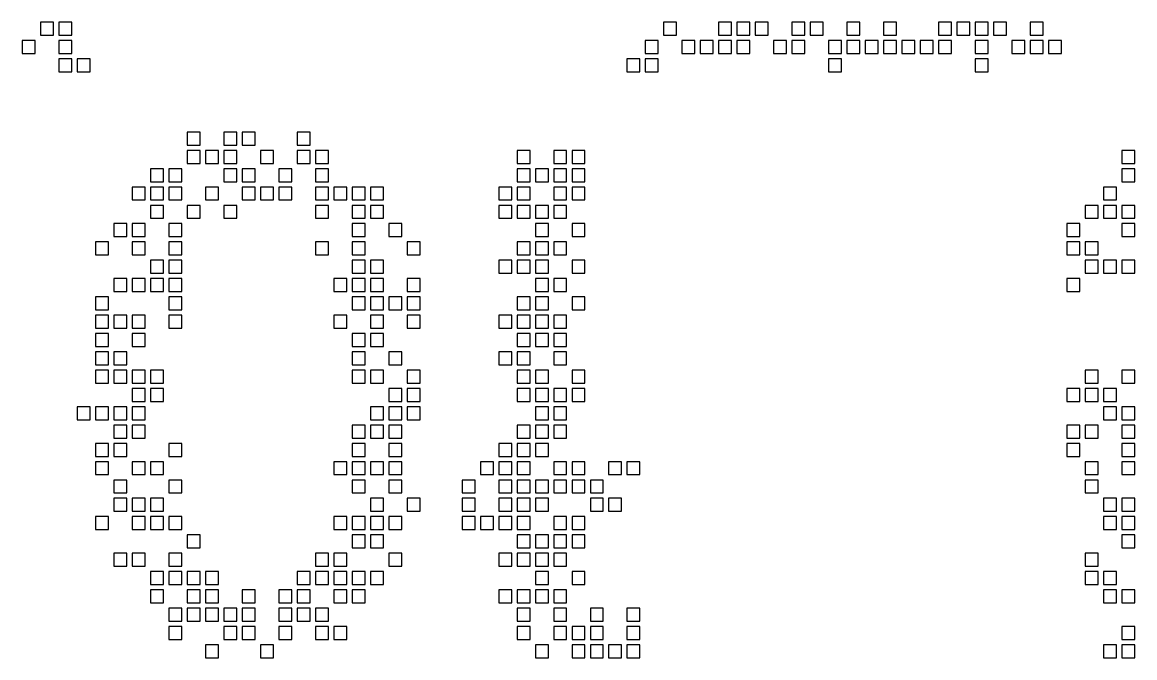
# Model space of a CAD drawing. Header units: millimetres. Extents: x 1 to 486, y 0 to 36.
# Drawn here: x 182.6 to 243.4, y -0.4 to 34.4 of the extents above; entities that cross this region are included whole.
import ezdxf

# ---------------------------------------------------------------- set-up
doc = ezdxf.new("R2010")
doc.units = ezdxf.units.MM

msp = doc.modelspace()

# ---------------------------------------------------------------- linework, layer by layer
for points in [[(183.646, 34.354), (183.646, 33.646), (184.354, 33.646), (184.354, 34.354)], [(184.646, 34.354), (184.646, 33.646), (185.354, 33.646), (185.354, 34.354)], [(217.646, 34.354), (217.646, 33.646), (218.354, 33.646), (218.354, 34.354)], [(220.646, 34.354), (220.646, 33.646), (221.354, 33.646), (221.354, 34.354)], [(221.646, 34.354), (221.646, 33.646), (222.354, 33.646), (222.354, 34.354)], [(221.646, 34.354), (221.646, 33.646), (222.354, 33.646), (222.354, 34.354)], [(222.646, 34.354), (222.646, 33.646), (223.354, 33.646), (223.354, 34.354)], [(224.646, 34.354), (224.646, 33.646), (225.354, 33.646), (225.354, 34.354)], [(225.646, 34.354), (225.646, 33.646), (226.354, 33.646), (226.354, 34.354)], [(227.646, 34.354), (227.646, 33.646), (228.354, 33.646), (228.354, 34.354)], [(227.646, 34.354), (227.646, 33.646), (228.354, 33.646), (228.354, 34.354)], [(229.646, 34.354), (229.646, 33.646), (230.354, 33.646), (230.354, 34.354)], [(232.646, 34.354), (232.646, 33.646), (233.354, 33.646), (233.354, 34.354)], [(233.646, 34.354), (233.646, 33.646), (234.354, 33.646), (234.354, 34.354)], [(233.646, 34.354), (233.646, 33.646), (234.354, 33.646), (234.354, 34.354)], [(234.646, 34.354), (234.646, 33.646), (235.354, 33.646), (235.354, 34.354)], [(235.646, 34.354), (235.646, 33.646), (236.354, 33.646), (236.354, 34.354)], [(237.646, 34.354), (237.646, 33.646), (238.354, 33.646), (238.354, 34.354)], [(182.646, 33.354), (182.646, 32.646), (183.354, 32.646), (183.354, 33.354)], [(182.646, 33.354), (182.646, 32.646), (183.354, 32.646), (183.354, 33.354)], [(184.646, 33.354), (184.646, 32.646), (185.354, 32.646), (185.354, 33.354)], [(216.646, 33.354), (216.646, 32.646), (217.354, 32.646), (217.354, 33.354)], [(218.646, 33.354), (218.646, 32.646), (219.354, 32.646), (219.354, 33.354)], [(218.646, 33.354), (218.646, 32.646), (219.354, 32.646), (219.354, 33.354)], [(218.646, 33.354), (218.646, 32.646), (219.354, 32.646), (219.354, 33.354)], [(218.646, 33.354), (218.646, 32.646), (219.354, 32.646), (219.354, 33.354)], [(219.646, 33.354), (219.646, 32.646), (220.354, 32.646), (220.354, 33.354)], [(220.646, 33.354), (220.646, 32.646), (221.354, 32.646), (221.354, 33.354)], [(221.646, 33.354), (221.646, 32.646), (222.354, 32.646), (222.354, 33.354)], [(223.646, 33.354), (223.646, 32.646), (224.354, 32.646), (224.354, 33.354)], [(223.646, 33.354), (223.646, 32.646), (224.354, 32.646), (224.354, 33.354)], [(224.646, 33.354), (224.646, 32.646), (225.354, 32.646), (225.354, 33.354)], [(226.646, 33.354), (226.646, 32.646), (227.354, 32.646), (227.354, 33.354)], [(227.646, 33.354), (227.646, 32.646), (228.354, 32.646), (228.354, 33.354)], [(228.646, 33.354), (228.646, 32.646), (229.354, 32.646), (229.354, 33.354)], [(228.646, 33.354), (228.646, 32.646), (229.354, 32.646), (229.354, 33.354)], [(229.646, 33.354), (229.646, 32.646), (230.354, 32.646), (230.354, 33.354)], [(230.646, 33.354), (230.646, 32.646), (231.354, 32.646), (231.354, 33.354)], [(231.646, 33.354), (231.646, 32.646), (232.354, 32.646), (232.354, 33.354)], [(231.646, 33.354), (231.646, 32.646), (232.354, 32.646), (232.354, 33.354)], [(232.646, 33.354), (232.646, 32.646), (233.354, 32.646), (233.354, 33.354)], [(232.646, 33.354), (232.646, 32.646), (233.354, 32.646), (233.354, 33.354)], [(234.646, 33.354), (234.646, 32.646), (235.354, 32.646), (235.354, 33.354)], [(236.646, 33.354), (236.646, 32.646), (237.354, 32.646), (237.354, 33.354)], [(237.646, 33.354), (237.646, 32.646), (238.354, 32.646), (238.354, 33.354)], [(237.646, 33.354), (237.646, 32.646), (238.354, 32.646), (238.354, 33.354)], [(238.646, 33.354), (238.646, 32.646), (239.354, 32.646), (239.354, 33.354)], [(184.646, 32.354), (184.646, 31.646), (185.354, 31.646), (185.354, 32.354)], [(185.646, 32.354), (185.646, 31.646), (186.354, 31.646), (186.354, 32.354)], [(215.646, 32.354), (215.646, 31.646), (216.354, 31.646), (216.354, 32.354)], [(216.646, 32.354), (216.646, 31.646), (217.354, 31.646), (217.354, 32.354)], [(226.646, 32.354), (226.646, 31.646), (227.354, 31.646), (227.354, 32.354)], [(234.646, 32.354), (234.646, 31.646), (235.354, 31.646), (235.354, 32.354)], [(191.646, 28.354), (191.646, 27.646), (192.354, 27.646), (192.354, 28.354)], [(193.646, 28.354), (193.646, 27.646), (194.354, 27.646), (194.354, 28.354)], [(194.646, 28.354), (194.646, 27.646), (195.354, 27.646), (195.354, 28.354)], [(197.646, 28.354), (197.646, 27.646), (198.354, 27.646), (198.354, 28.354)], [(191.646, 27.354), (191.646, 26.646), (192.354, 26.646), (192.354, 27.354)], [(192.646, 27.354), (192.646, 26.646), (193.354, 26.646), (193.354, 27.354)], [(193.646, 27.354), (193.646, 26.646), (194.354, 26.646), (194.354, 27.354)], [(195.646, 27.354), (195.646, 26.646), (196.354, 26.646), (196.354, 27.354)], [(195.646, 27.354), (195.646, 26.646), (196.354, 26.646), (196.354, 27.354)], [(195.646, 27.354), (195.646, 26.646), (196.354, 26.646), (196.354, 27.354)], [(197.646, 27.354), (197.646, 26.646), (198.354, 26.646), (198.354, 27.354)], [(197.646, 27.354), (197.646, 26.646), (198.354, 26.646), (198.354, 27.354)], [(198.646, 27.354), (198.646, 26.646), (199.354, 26.646), (199.354, 27.354)], [(198.646, 27.354), (198.646, 26.646), (199.354, 26.646), (199.354, 27.354)], [(209.646, 27.354), (209.646, 26.646), (210.354, 26.646), (210.354, 27.354)], [(209.646, 27.354), (209.646, 26.646), (210.354, 26.646), (210.354, 27.354)], [(211.646, 27.354), (211.646, 26.646), (212.354, 26.646), (212.354, 27.354)], [(212.646, 27.354), (212.646, 26.646), (213.354, 26.646), (213.354, 27.354)], [(242.646, 27.354), (242.646, 26.646), (243.354, 26.646), (243.354, 27.354)], [(189.646, 26.354), (189.646, 25.646), (190.354, 25.646), (190.354, 26.354)], [(190.646, 26.354), (190.646, 25.646), (191.354, 25.646), (191.354, 26.354)], [(193.646, 26.354), (193.646, 25.646), (194.354, 25.646), (194.354, 26.354)], [(193.646, 26.354), (193.646, 25.646), (194.354, 25.646), (194.354, 26.354)], [(193.646, 26.354), (193.646, 25.646), (194.354, 25.646), (194.354, 26.354)], [(194.646, 26.354), (194.646, 25.646), (195.354, 25.646), (195.354, 26.354)], [(196.646, 26.354), (196.646, 25.646), (197.354, 25.646), (197.354, 26.354)], [(198.646, 26.354), (198.646, 25.646), (199.354, 25.646), (199.354, 26.354)], [(209.646, 26.354), (209.646, 25.646), (210.354, 25.646), (210.354, 26.354)], [(210.646, 26.354), (210.646, 25.646), (211.354, 25.646), (211.354, 26.354)], [(210.646, 26.354), (210.646, 25.646), (211.354, 25.646), (211.354, 26.354)], [(210.646, 26.354), (210.646, 25.646), (211.354, 25.646), (211.354, 26.354)], [(211.646, 26.354), (211.646, 25.646), (212.354, 25.646), (212.354, 26.354)], [(212.646, 26.354), (212.646, 25.646), (213.354, 25.646), (213.354, 26.354)], [(242.646, 26.354), (242.646, 25.646), (243.354, 25.646), (243.354, 26.354)], [(242.646, 26.354), (242.646, 25.646), (243.354, 25.646), (243.354, 26.354)], [(188.646, 25.354), (188.646, 24.646), (189.354, 24.646), (189.354, 25.354)], [(189.646, 25.354), (189.646, 24.646), (190.354, 24.646), (190.354, 25.354)], [(189.646, 25.354), (189.646, 24.646), (190.354, 24.646), (190.354, 25.354)], [(190.646, 25.354), (190.646, 24.646), (191.354, 24.646), (191.354, 25.354)], [(190.646, 25.354), (190.646, 24.646), (191.354, 24.646), (191.354, 25.354)], [(192.646, 25.354), (192.646, 24.646), (193.354, 24.646), (193.354, 25.354)], [(194.646, 25.354), (194.646, 24.646), (195.354, 24.646), (195.354, 25.354)], [(195.646, 25.354), (195.646, 24.646), (196.354, 24.646), (196.354, 25.354)], [(196.646, 25.354), (196.646, 24.646), (197.354, 24.646), (197.354, 25.354)], [(198.646, 25.354), (198.646, 24.646), (199.354, 24.646), (199.354, 25.354)], [(198.646, 25.354), (198.646, 24.646), (199.354, 24.646), (199.354, 25.354)], [(199.646, 25.354), (199.646, 24.646), (200.354, 24.646), (200.354, 25.354)], [(200.646, 25.354), (200.646, 24.646), (201.354, 24.646), (201.354, 25.354)], [(201.646, 25.354), (201.646, 24.646), (202.354, 24.646), (202.354, 25.354)], [(208.646, 25.354), (208.646, 24.646), (209.354, 24.646), (209.354, 25.354)], [(209.646, 25.354), (209.646, 24.646), (210.354, 24.646), (210.354, 25.354)], [(211.646, 25.354), (211.646, 24.646), (212.354, 24.646), (212.354, 25.354)], [(212.646, 25.354), (212.646, 24.646), (213.354, 24.646), (213.354, 25.354)], [(241.646, 25.354), (241.646, 24.646), (242.354, 24.646), (242.354, 25.354)], [(241.646, 25.354), (241.646, 24.646), (242.354, 24.646), (242.354, 25.354)], [(189.646, 24.354), (189.646, 23.646), (190.354, 23.646), (190.354, 24.354)], [(191.646, 24.354), (191.646, 23.646), (192.354, 23.646), (192.354, 24.354)], [(191.646, 24.354), (191.646, 23.646), (192.354, 23.646), (192.354, 24.354)], [(193.646, 24.354), (193.646, 23.646), (194.354, 23.646), (194.354, 24.354)], [(198.646, 24.354), (198.646, 23.646), (199.354, 23.646), (199.354, 24.354)], [(200.646, 24.354), (200.646, 23.646), (201.354, 23.646), (201.354, 24.354)], [(200.646, 24.354), (200.646, 23.646), (201.354, 23.646), (201.354, 24.354)], [(200.646, 24.354), (200.646, 23.646), (201.354, 23.646), (201.354, 24.354)], [(201.646, 24.354), (201.646, 23.646), (202.354, 23.646), (202.354, 24.354)], [(208.646, 24.354), (208.646, 23.646), (209.354, 23.646), (209.354, 24.354)], [(209.646, 24.354), (209.646, 23.646), (210.354, 23.646), (210.354, 24.354)], [(210.646, 24.354), (210.646, 23.646), (211.354, 23.646), (211.354, 24.354)], [(210.646, 24.354), (210.646, 23.646), (211.354, 23.646), (211.354, 24.354)], [(210.646, 24.354), (210.646, 23.646), (211.354, 23.646), (211.354, 24.354)], [(211.646, 24.354), (211.646, 23.646), (212.354, 23.646), (212.354, 24.354)], [(240.646, 24.354), (240.646, 23.646), (241.354, 23.646), (241.354, 24.354)], [(241.646, 24.354), (241.646, 23.646), (242.354, 23.646), (242.354, 24.354)], [(241.646, 24.354), (241.646, 23.646), (242.354, 23.646), (242.354, 24.354)], [(242.646, 24.354), (242.646, 23.646), (243.354, 23.646), (243.354, 24.354)], [(187.646, 23.354), (187.646, 22.646), (188.354, 22.646), (188.354, 23.354)], [(188.646, 23.354), (188.646, 22.646), (189.354, 22.646), (189.354, 23.354)], [(188.646, 23.354), (188.646, 22.646), (189.354, 22.646), (189.354, 23.354)], [(190.646, 23.354), (190.646, 22.646), (191.354, 22.646), (191.354, 23.354)], [(200.646, 23.354), (200.646, 22.646), (201.354, 22.646), (201.354, 23.354)], [(200.646, 23.354), (200.646, 22.646), (201.354, 22.646), (201.354, 23.354)], [(202.646, 23.354), (202.646, 22.646), (203.354, 22.646), (203.354, 23.354)], [(210.646, 23.354), (210.646, 22.646), (211.354, 22.646), (211.354, 23.354)], [(212.646, 23.354), (212.646, 22.646), (213.354, 22.646), (213.354, 23.354)], [(239.646, 23.354), (239.646, 22.646), (240.354, 22.646), (240.354, 23.354)], [(242.646, 23.354), (242.646, 22.646), (243.354, 22.646), (243.354, 23.354)], [(186.646, 22.354), (186.646, 21.646), (187.354, 21.646), (187.354, 22.354)], [(188.646, 22.354), (188.646, 21.646), (189.354, 21.646), (189.354, 22.354)], [(188.646, 22.354), (188.646, 21.646), (189.354, 21.646), (189.354, 22.354)], [(188.646, 22.354), (188.646, 21.646), (189.354, 21.646), (189.354, 22.354)], [(190.646, 22.354), (190.646, 21.646), (191.354, 21.646), (191.354, 22.354)], [(198.646, 22.354), (198.646, 21.646), (199.354, 21.646), (199.354, 22.354)], [(200.646, 22.354), (200.646, 21.646), (201.354, 21.646), (201.354, 22.354)], [(200.646, 22.354), (200.646, 21.646), (201.354, 21.646), (201.354, 22.354)], [(203.646, 22.354), (203.646, 21.646), (204.354, 21.646), (204.354, 22.354)], [(209.646, 22.354), (209.646, 21.646), (210.354, 21.646), (210.354, 22.354)], [(209.646, 22.354), (209.646, 21.646), (210.354, 21.646), (210.354, 22.354)], [(210.646, 22.354), (210.646, 21.646), (211.354, 21.646), (211.354, 22.354)], [(211.646, 22.354), (211.646, 21.646), (212.354, 21.646), (212.354, 22.354)], [(211.646, 22.354), (211.646, 21.646), (212.354, 21.646), (212.354, 22.354)], [(239.646, 22.354), (239.646, 21.646), (240.354, 21.646), (240.354, 22.354)], [(240.646, 22.354), (240.646, 21.646), (241.354, 21.646), (241.354, 22.354)], [(240.646, 22.354), (240.646, 21.646), (241.354, 21.646), (241.354, 22.354)], [(240.646, 22.354), (240.646, 21.646), (241.354, 21.646), (241.354, 22.354)], [(189.646, 21.354), (189.646, 20.646), (190.354, 20.646), (190.354, 21.354)], [(190.646, 21.354), (190.646, 20.646), (191.354, 20.646), (191.354, 21.354)], [(200.646, 21.354), (200.646, 20.646), (201.354, 20.646), (201.354, 21.354)], [(201.646, 21.354), (201.646, 20.646), (202.354, 20.646), (202.354, 21.354)], [(208.646, 21.354), (208.646, 20.646), (209.354, 20.646), (209.354, 21.354)], [(209.646, 21.354), (209.646, 20.646), (210.354, 20.646), (210.354, 21.354)], [(210.646, 21.354), (210.646, 20.646), (211.354, 20.646), (211.354, 21.354)], [(212.646, 21.354), (212.646, 20.646), (213.354, 20.646), (213.354, 21.354)], [(240.646, 21.354), (240.646, 20.646), (241.354, 20.646), (241.354, 21.354)], [(240.646, 21.354), (240.646, 20.646), (241.354, 20.646), (241.354, 21.354)], [(241.646, 21.354), (241.646, 20.646), (242.354, 20.646), (242.354, 21.354)], [(241.646, 21.354), (241.646, 20.646), (242.354, 20.646), (242.354, 21.354)], [(242.646, 21.354), (242.646, 20.646), (243.354, 20.646), (243.354, 21.354)], [(187.646, 20.354), (187.646, 19.646), (188.354, 19.646), (188.354, 20.354)], [(187.646, 20.354), (187.646, 19.646), (188.354, 19.646), (188.354, 20.354)], [(187.646, 20.354), (187.646, 19.646), (188.354, 19.646), (188.354, 20.354)], [(187.646, 20.354), (187.646, 19.646), (188.354, 19.646), (188.354, 20.354)], [(188.646, 20.354), (188.646, 19.646), (189.354, 19.646), (189.354, 20.354)], [(189.646, 20.354), (189.646, 19.646), (190.354, 19.646), (190.354, 20.354)], [(190.646, 20.354), (190.646, 19.646), (191.354, 19.646), (191.354, 20.354)], [(199.646, 20.354), (199.646, 19.646), (200.354, 19.646), (200.354, 20.354)], [(200.646, 20.354), (200.646, 19.646), (201.354, 19.646), (201.354, 20.354)], [(200.646, 20.354), (200.646, 19.646), (201.354, 19.646), (201.354, 20.354)], [(201.646, 20.354), (201.646, 19.646), (202.354, 19.646), (202.354, 20.354)], [(201.646, 20.354), (201.646, 19.646), (202.354, 19.646), (202.354, 20.354)], [(203.646, 20.354), (203.646, 19.646), (204.354, 19.646), (204.354, 20.354)], [(210.646, 20.354), (210.646, 19.646), (211.354, 19.646), (211.354, 20.354)], [(211.646, 20.354), (211.646, 19.646), (212.354, 19.646), (212.354, 20.354)], [(211.646, 20.354), (211.646, 19.646), (212.354, 19.646), (212.354, 20.354)], [(239.646, 20.354), (239.646, 19.646), (240.354, 19.646), (240.354, 20.354)], [(186.646, 19.354), (186.646, 18.646), (187.354, 18.646), (187.354, 19.354)], [(190.646, 19.354), (190.646, 18.646), (191.354, 18.646), (191.354, 19.354)], [(200.646, 19.354), (200.646, 18.646), (201.354, 18.646), (201.354, 19.354)], [(201.646, 19.354), (201.646, 18.646), (202.354, 18.646), (202.354, 19.354)], [(202.646, 19.354), (202.646, 18.646), (203.354, 18.646), (203.354, 19.354)], [(203.646, 19.354), (203.646, 18.646), (204.354, 18.646), (204.354, 19.354)], [(209.646, 19.354), (209.646, 18.646), (210.354, 18.646), (210.354, 19.354)], [(209.646, 19.354), (209.646, 18.646), (210.354, 18.646), (210.354, 19.354)], [(210.646, 19.354), (210.646, 18.646), (211.354, 18.646), (211.354, 19.354)], [(212.646, 19.354), (212.646, 18.646), (213.354, 18.646), (213.354, 19.354)], [(186.646, 18.354), (186.646, 17.646), (187.354, 17.646), (187.354, 18.354)], [(187.646, 18.354), (187.646, 17.646), (188.354, 17.646), (188.354, 18.354)], [(188.646, 18.354), (188.646, 17.646), (189.354, 17.646), (189.354, 18.354)], [(188.646, 18.354), (188.646, 17.646), (189.354, 17.646), (189.354, 18.354)], [(188.646, 18.354), (188.646, 17.646), (189.354, 17.646), (189.354, 18.354)], [(190.646, 18.354), (190.646, 17.646), (191.354, 17.646), (191.354, 18.354)], [(199.646, 18.354), (199.646, 17.646), (200.354, 17.646), (200.354, 18.354)], [(201.646, 18.354), (201.646, 17.646), (202.354, 17.646), (202.354, 18.354)], [(203.646, 18.354), (203.646, 17.646), (204.354, 17.646), (204.354, 18.354)], [(203.646, 18.354), (203.646, 17.646), (204.354, 17.646), (204.354, 18.354)], [(208.646, 18.354), (208.646, 17.646), (209.354, 17.646), (209.354, 18.354)], [(209.646, 18.354), (209.646, 17.646), (210.354, 17.646), (210.354, 18.354)], [(210.646, 18.354), (210.646, 17.646), (211.354, 17.646), (211.354, 18.354)], [(211.646, 18.354), (211.646, 17.646), (212.354, 17.646), (212.354, 18.354)], [(211.646, 18.354), (211.646, 17.646), (212.354, 17.646), (212.354, 18.354)], [(186.646, 17.354), (186.646, 16.646), (187.354, 16.646), (187.354, 17.354)], [(188.646, 17.354), (188.646, 16.646), (189.354, 16.646), (189.354, 17.354)], [(188.646, 17.354), (188.646, 16.646), (189.354, 16.646), (189.354, 17.354)], [(200.646, 17.354), (200.646, 16.646), (201.354, 16.646), (201.354, 17.354)], [(201.646, 17.354), (201.646, 16.646), (202.354, 16.646), (202.354, 17.354)], [(201.646, 17.354), (201.646, 16.646), (202.354, 16.646), (202.354, 17.354)], [(209.646, 17.354), (209.646, 16.646), (210.354, 16.646), (210.354, 17.354)], [(210.646, 17.354), (210.646, 16.646), (211.354, 16.646), (211.354, 17.354)], [(211.646, 17.354), (211.646, 16.646), (212.354, 16.646), (212.354, 17.354)], [(186.646, 16.354), (186.646, 15.646), (187.354, 15.646), (187.354, 16.354)], [(187.646, 16.354), (187.646, 15.646), (188.354, 15.646), (188.354, 16.354)], [(200.646, 16.354), (200.646, 15.646), (201.354, 15.646), (201.354, 16.354)], [(200.646, 16.354), (200.646, 15.646), (201.354, 15.646), (201.354, 16.354)], [(202.646, 16.354), (202.646, 15.646), (203.354, 15.646), (203.354, 16.354)], [(202.646, 16.354), (202.646, 15.646), (203.354, 15.646), (203.354, 16.354)], [(208.646, 16.354), (208.646, 15.646), (209.354, 15.646), (209.354, 16.354)], [(209.646, 16.354), (209.646, 15.646), (210.354, 15.646), (210.354, 16.354)], [(209.646, 16.354), (209.646, 15.646), (210.354, 15.646), (210.354, 16.354)], [(211.646, 16.354), (211.646, 15.646), (212.354, 15.646), (212.354, 16.354)], [(211.646, 16.354), (211.646, 15.646), (212.354, 15.646), (212.354, 16.354)], [(186.646, 15.354), (186.646, 14.646), (187.354, 14.646), (187.354, 15.354)], [(186.646, 15.354), (186.646, 14.646), (187.354, 14.646), (187.354, 15.354)], [(187.646, 15.354), (187.646, 14.646), (188.354, 14.646), (188.354, 15.354)], [(188.646, 15.354), (188.646, 14.646), (189.354, 14.646), (189.354, 15.354)], [(188.646, 15.354), (188.646, 14.646), (189.354, 14.646), (189.354, 15.354)], [(189.646, 15.354), (189.646, 14.646), (190.354, 14.646), (190.354, 15.354)], [(200.646, 15.354), (200.646, 14.646), (201.354, 14.646), (201.354, 15.354)], [(201.646, 15.354), (201.646, 14.646), (202.354, 14.646), (202.354, 15.354)], [(203.646, 15.354), (203.646, 14.646), (204.354, 14.646), (204.354, 15.354)], [(203.646, 15.354), (203.646, 14.646), (204.354, 14.646), (204.354, 15.354)], [(209.646, 15.354), (209.646, 14.646), (210.354, 14.646), (210.354, 15.354)], [(210.646, 15.354), (210.646, 14.646), (211.354, 14.646), (211.354, 15.354)], [(212.646, 15.354), (212.646, 14.646), (213.354, 14.646), (213.354, 15.354)], [(240.646, 15.354), (240.646, 14.646), (241.354, 14.646), (241.354, 15.354)], [(242.646, 15.354), (242.646, 14.646), (243.354, 14.646), (243.354, 15.354)], [(188.646, 14.354), (188.646, 13.646), (189.354, 13.646), (189.354, 14.354)], [(189.646, 14.354), (189.646, 13.646), (190.354, 13.646), (190.354, 14.354)], [(202.646, 14.354), (202.646, 13.646), (203.354, 13.646), (203.354, 14.354)], [(203.646, 14.354), (203.646, 13.646), (204.354, 13.646), (204.354, 14.354)], [(209.646, 14.354), (209.646, 13.646), (210.354, 13.646), (210.354, 14.354)], [(210.646, 14.354), (210.646, 13.646), (211.354, 13.646), (211.354, 14.354)], [(210.646, 14.354), (210.646, 13.646), (211.354, 13.646), (211.354, 14.354)], [(211.646, 14.354), (211.646, 13.646), (212.354, 13.646), (212.354, 14.354)], [(212.646, 14.354), (212.646, 13.646), (213.354, 13.646), (213.354, 14.354)], [(239.646, 14.354), (239.646, 13.646), (240.354, 13.646), (240.354, 14.354)], [(240.646, 14.354), (240.646, 13.646), (241.354, 13.646), (241.354, 14.354)], [(241.646, 14.354), (241.646, 13.646), (242.354, 13.646), (242.354, 14.354)], [(185.646, 13.354), (185.646, 12.646), (186.354, 12.646), (186.354, 13.354)], [(186.646, 13.354), (186.646, 12.646), (187.354, 12.646), (187.354, 13.354)], [(186.646, 13.354), (186.646, 12.646), (187.354, 12.646), (187.354, 13.354)], [(187.646, 13.354), (187.646, 12.646), (188.354, 12.646), (188.354, 13.354)], [(188.646, 13.354), (188.646, 12.646), (189.354, 12.646), (189.354, 13.354)], [(201.646, 13.354), (201.646, 12.646), (202.354, 12.646), (202.354, 13.354)], [(201.646, 13.354), (201.646, 12.646), (202.354, 12.646), (202.354, 13.354)], [(202.646, 13.354), (202.646, 12.646), (203.354, 12.646), (203.354, 13.354)], [(203.646, 13.354), (203.646, 12.646), (204.354, 12.646), (204.354, 13.354)], [(210.646, 13.354), (210.646, 12.646), (211.354, 12.646), (211.354, 13.354)], [(211.646, 13.354), (211.646, 12.646), (212.354, 12.646), (212.354, 13.354)], [(211.646, 13.354), (211.646, 12.646), (212.354, 12.646), (212.354, 13.354)], [(241.646, 13.354), (241.646, 12.646), (242.354, 12.646), (242.354, 13.354)], [(241.646, 13.354), (241.646, 12.646), (242.354, 12.646), (242.354, 13.354)], [(242.646, 13.354), (242.646, 12.646), (243.354, 12.646), (243.354, 13.354)], [(242.646, 13.354), (242.646, 12.646), (243.354, 12.646), (243.354, 13.354)], [(187.646, 12.354), (187.646, 11.646), (188.354, 11.646), (188.354, 12.354)], [(188.646, 12.354), (188.646, 11.646), (189.354, 11.646), (189.354, 12.354)], [(188.646, 12.354), (188.646, 11.646), (189.354, 11.646), (189.354, 12.354)], [(200.646, 12.354), (200.646, 11.646), (201.354, 11.646), (201.354, 12.354)], [(201.646, 12.354), (201.646, 11.646), (202.354, 11.646), (202.354, 12.354)], [(202.646, 12.354), (202.646, 11.646), (203.354, 11.646), (203.354, 12.354)], [(202.646, 12.354), (202.646, 11.646), (203.354, 11.646), (203.354, 12.354)], [(209.646, 12.354), (209.646, 11.646), (210.354, 11.646), (210.354, 12.354)], [(210.646, 12.354), (210.646, 11.646), (211.354, 11.646), (211.354, 12.354)], [(211.646, 12.354), (211.646, 11.646), (212.354, 11.646), (212.354, 12.354)], [(211.646, 12.354), (211.646, 11.646), (212.354, 11.646), (212.354, 12.354)], [(239.646, 12.354), (239.646, 11.646), (240.354, 11.646), (240.354, 12.354)], [(240.646, 12.354), (240.646, 11.646), (241.354, 11.646), (241.354, 12.354)], [(242.646, 12.354), (242.646, 11.646), (243.354, 11.646), (243.354, 12.354)], [(186.646, 11.354), (186.646, 10.646), (187.354, 10.646), (187.354, 11.354)], [(187.646, 11.354), (187.646, 10.646), (188.354, 10.646), (188.354, 11.354)], [(187.646, 11.354), (187.646, 10.646), (188.354, 10.646), (188.354, 11.354)], [(190.646, 11.354), (190.646, 10.646), (191.354, 10.646), (191.354, 11.354)], [(200.646, 11.354), (200.646, 10.646), (201.354, 10.646), (201.354, 11.354)], [(202.646, 11.354), (202.646, 10.646), (203.354, 10.646), (203.354, 11.354)], [(208.646, 11.354), (208.646, 10.646), (209.354, 10.646), (209.354, 11.354)], [(209.646, 11.354), (209.646, 10.646), (210.354, 10.646), (210.354, 11.354)], [(210.646, 11.354), (210.646, 10.646), (211.354, 10.646), (211.354, 11.354)], [(210.646, 11.354), (210.646, 10.646), (211.354, 10.646), (211.354, 11.354)], [(239.646, 11.354), (239.646, 10.646), (240.354, 10.646), (240.354, 11.354)], [(242.646, 11.354), (242.646, 10.646), (243.354, 10.646), (243.354, 11.354)], [(242.646, 11.354), (242.646, 10.646), (243.354, 10.646), (243.354, 11.354)], [(186.646, 10.354), (186.646, 9.646), (187.354, 9.646), (187.354, 10.354)], [(188.646, 10.354), (188.646, 9.646), (189.354, 9.646), (189.354, 10.354)], [(189.646, 10.354), (189.646, 9.646), (190.354, 9.646), (190.354, 10.354)], [(189.646, 10.354), (189.646, 9.646), (190.354, 9.646), (190.354, 10.354)], [(199.646, 10.354), (199.646, 9.646), (200.354, 9.646), (200.354, 10.354)], [(200.646, 10.354), (200.646, 9.646), (201.354, 9.646), (201.354, 10.354)], [(201.646, 10.354), (201.646, 9.646), (202.354, 9.646), (202.354, 10.354)], [(202.646, 10.354), (202.646, 9.646), (203.354, 9.646), (203.354, 10.354)], [(202.646, 10.354), (202.646, 9.646), (203.354, 9.646), (203.354, 10.354)], [(202.646, 10.354), (202.646, 9.646), (203.354, 9.646), (203.354, 10.354)], [(207.646, 10.354), (207.646, 9.646), (208.354, 9.646), (208.354, 10.354)], [(208.646, 10.354), (208.646, 9.646), (209.354, 9.646), (209.354, 10.354)], [(209.646, 10.354), (209.646, 9.646), (210.354, 9.646), (210.354, 10.354)], [(211.646, 10.354), (211.646, 9.646), (212.354, 9.646), (212.354, 10.354)], [(212.646, 10.354), (212.646, 9.646), (213.354, 9.646), (213.354, 10.354)], [(214.646, 10.354), (214.646, 9.646), (215.354, 9.646), (215.354, 10.354)], [(215.646, 10.354), (215.646, 9.646), (216.354, 9.646), (216.354, 10.354)], [(240.646, 10.354), (240.646, 9.646), (241.354, 9.646), (241.354, 10.354)], [(240.646, 10.354), (240.646, 9.646), (241.354, 9.646), (241.354, 10.354)], [(242.646, 10.354), (242.646, 9.646), (243.354, 9.646), (243.354, 10.354)], [(187.646, 9.354), (187.646, 8.646), (188.354, 8.646), (188.354, 9.354)], [(187.646, 9.354), (187.646, 8.646), (188.354, 8.646), (188.354, 9.354)], [(190.646, 9.354), (190.646, 8.646), (191.354, 8.646), (191.354, 9.354)], [(190.646, 9.354), (190.646, 8.646), (191.354, 8.646), (191.354, 9.354)], [(200.646, 9.354), (200.646, 8.646), (201.354, 8.646), (201.354, 9.354)], [(202.646, 9.354), (202.646, 8.646), (203.354, 8.646), (203.354, 9.354)], [(202.646, 9.354), (202.646, 8.646), (203.354, 8.646), (203.354, 9.354)], [(202.646, 9.354), (202.646, 8.646), (203.354, 8.646), (203.354, 9.354)], [(206.646, 9.354), (206.646, 8.646), (207.354, 8.646), (207.354, 9.354)], [(206.646, 9.354), (206.646, 8.646), (207.354, 8.646), (207.354, 9.354)], [(208.646, 9.354), (208.646, 8.646), (209.354, 8.646), (209.354, 9.354)], [(209.646, 9.354), (209.646, 8.646), (210.354, 8.646), (210.354, 9.354)], [(210.646, 9.354), (210.646, 8.646), (211.354, 8.646), (211.354, 9.354)], [(210.646, 9.354), (210.646, 8.646), (211.354, 8.646), (211.354, 9.354)], [(210.646, 9.354), (210.646, 8.646), (211.354, 8.646), (211.354, 9.354)], [(211.646, 9.354), (211.646, 8.646), (212.354, 8.646), (212.354, 9.354)], [(212.646, 9.354), (212.646, 8.646), (213.354, 8.646), (213.354, 9.354)], [(213.646, 9.354), (213.646, 8.646), (214.354, 8.646), (214.354, 9.354)], [(213.646, 9.354), (213.646, 8.646), (214.354, 8.646), (214.354, 9.354)], [(240.646, 9.354), (240.646, 8.646), (241.354, 8.646), (241.354, 9.354)], [(187.646, 8.354), (187.646, 7.646), (188.354, 7.646), (188.354, 8.354)], [(188.646, 8.354), (188.646, 7.646), (189.354, 7.646), (189.354, 8.354)], [(189.646, 8.354), (189.646, 7.646), (190.354, 7.646), (190.354, 8.354)], [(189.646, 8.354), (189.646, 7.646), (190.354, 7.646), (190.354, 8.354)], [(201.646, 8.354), (201.646, 7.646), (202.354, 7.646), (202.354, 8.354)], [(201.646, 8.354), (201.646, 7.646), (202.354, 7.646), (202.354, 8.354)], [(203.646, 8.354), (203.646, 7.646), (204.354, 7.646), (204.354, 8.354)], [(206.646, 8.354), (206.646, 7.646), (207.354, 7.646), (207.354, 8.354)], [(208.646, 8.354), (208.646, 7.646), (209.354, 7.646), (209.354, 8.354)], [(209.646, 8.354), (209.646, 7.646), (210.354, 7.646), (210.354, 8.354)], [(210.646, 8.354), (210.646, 7.646), (211.354, 7.646), (211.354, 8.354)], [(213.646, 8.354), (213.646, 7.646), (214.354, 7.646), (214.354, 8.354)], [(213.646, 8.354), (213.646, 7.646), (214.354, 7.646), (214.354, 8.354)], [(214.646, 8.354), (214.646, 7.646), (215.354, 7.646), (215.354, 8.354)], [(214.646, 8.354), (214.646, 7.646), (215.354, 7.646), (215.354, 8.354)], [(214.646, 8.354), (214.646, 7.646), (215.354, 7.646), (215.354, 8.354)], [(241.646, 8.354), (241.646, 7.646), (242.354, 7.646), (242.354, 8.354)], [(241.646, 8.354), (241.646, 7.646), (242.354, 7.646), (242.354, 8.354)], [(242.646, 8.354), (242.646, 7.646), (243.354, 7.646), (243.354, 8.354)], [(242.646, 8.354), (242.646, 7.646), (243.354, 7.646), (243.354, 8.354)], [(186.646, 7.354), (186.646, 6.646), (187.354, 6.646), (187.354, 7.354)], [(188.646, 7.354), (188.646, 6.646), (189.354, 6.646), (189.354, 7.354)], [(188.646, 7.354), (188.646, 6.646), (189.354, 6.646), (189.354, 7.354)], [(189.646, 7.354), (189.646, 6.646), (190.354, 6.646), (190.354, 7.354)], [(190.646, 7.354), (190.646, 6.646), (191.354, 6.646), (191.354, 7.354)], [(199.646, 7.354), (199.646, 6.646), (200.354, 6.646), (200.354, 7.354)], [(200.646, 7.354), (200.646, 6.646), (201.354, 6.646), (201.354, 7.354)], [(201.646, 7.354), (201.646, 6.646), (202.354, 6.646), (202.354, 7.354)], [(201.646, 7.354), (201.646, 6.646), (202.354, 6.646), (202.354, 7.354)], [(202.646, 7.354), (202.646, 6.646), (203.354, 6.646), (203.354, 7.354)], [(202.646, 7.354), (202.646, 6.646), (203.354, 6.646), (203.354, 7.354)], [(206.646, 7.354), (206.646, 6.646), (207.354, 6.646), (207.354, 7.354)], [(207.646, 7.354), (207.646, 6.646), (208.354, 6.646), (208.354, 7.354)], [(208.646, 7.354), (208.646, 6.646), (209.354, 6.646), (209.354, 7.354)], [(209.646, 7.354), (209.646, 6.646), (210.354, 6.646), (210.354, 7.354)], [(211.646, 7.354), (211.646, 6.646), (212.354, 6.646), (212.354, 7.354)], [(212.646, 7.354), (212.646, 6.646), (213.354, 6.646), (213.354, 7.354)], [(212.646, 7.354), (212.646, 6.646), (213.354, 6.646), (213.354, 7.354)], [(241.646, 7.354), (241.646, 6.646), (242.354, 6.646), (242.354, 7.354)], [(242.646, 7.354), (242.646, 6.646), (243.354, 6.646), (243.354, 7.354)], [(242.646, 7.354), (242.646, 6.646), (243.354, 6.646), (243.354, 7.354)], [(191.646, 6.354), (191.646, 5.646), (192.354, 5.646), (192.354, 6.354)], [(200.646, 6.354), (200.646, 5.646), (201.354, 5.646), (201.354, 6.354)], [(201.646, 6.354), (201.646, 5.646), (202.354, 5.646), (202.354, 6.354)], [(209.646, 6.354), (209.646, 5.646), (210.354, 5.646), (210.354, 6.354)], [(210.646, 6.354), (210.646, 5.646), (211.354, 5.646), (211.354, 6.354)], [(211.646, 6.354), (211.646, 5.646), (212.354, 5.646), (212.354, 6.354)], [(212.646, 6.354), (212.646, 5.646), (213.354, 5.646), (213.354, 6.354)], [(242.646, 6.354), (242.646, 5.646), (243.354, 5.646), (243.354, 6.354)], [(242.646, 6.354), (242.646, 5.646), (243.354, 5.646), (243.354, 6.354)], [(187.646, 5.354), (187.646, 4.646), (188.354, 4.646), (188.354, 5.354)], [(188.646, 5.354), (188.646, 4.646), (189.354, 4.646), (189.354, 5.354)], [(188.646, 5.354), (188.646, 4.646), (189.354, 4.646), (189.354, 5.354)], [(188.646, 5.354), (188.646, 4.646), (189.354, 4.646), (189.354, 5.354)], [(190.646, 5.354), (190.646, 4.646), (191.354, 4.646), (191.354, 5.354)], [(198.646, 5.354), (198.646, 4.646), (199.354, 4.646), (199.354, 5.354)], [(199.646, 5.354), (199.646, 4.646), (200.354, 4.646), (200.354, 5.354)], [(199.646, 5.354), (199.646, 4.646), (200.354, 4.646), (200.354, 5.354)], [(202.646, 5.354), (202.646, 4.646), (203.354, 4.646), (203.354, 5.354)], [(208.646, 5.354), (208.646, 4.646), (209.354, 4.646), (209.354, 5.354)], [(209.646, 5.354), (209.646, 4.646), (210.354, 4.646), (210.354, 5.354)], [(210.646, 5.354), (210.646, 4.646), (211.354, 4.646), (211.354, 5.354)], [(210.646, 5.354), (210.646, 4.646), (211.354, 4.646), (211.354, 5.354)], [(211.646, 5.354), (211.646, 4.646), (212.354, 4.646), (212.354, 5.354)], [(240.646, 5.354), (240.646, 4.646), (241.354, 4.646), (241.354, 5.354)], [(189.646, 4.354), (189.646, 3.646), (190.354, 3.646), (190.354, 4.354)], [(189.646, 4.354), (189.646, 3.646), (190.354, 3.646), (190.354, 4.354)], [(190.646, 4.354), (190.646, 3.646), (191.354, 3.646), (191.354, 4.354)], [(191.646, 4.354), (191.646, 3.646), (192.354, 3.646), (192.354, 4.354)], [(192.646, 4.354), (192.646, 3.646), (193.354, 3.646), (193.354, 4.354)], [(192.646, 4.354), (192.646, 3.646), (193.354, 3.646), (193.354, 4.354)], [(197.646, 4.354), (197.646, 3.646), (198.354, 3.646), (198.354, 4.354)], [(198.646, 4.354), (198.646, 3.646), (199.354, 3.646), (199.354, 4.354)], [(199.646, 4.354), (199.646, 3.646), (200.354, 3.646), (200.354, 4.354)], [(199.646, 4.354), (199.646, 3.646), (200.354, 3.646), (200.354, 4.354)], [(200.646, 4.354), (200.646, 3.646), (201.354, 3.646), (201.354, 4.354)], [(200.646, 4.354), (200.646, 3.646), (201.354, 3.646), (201.354, 4.354)], [(201.646, 4.354), (201.646, 3.646), (202.354, 3.646), (202.354, 4.354)], [(210.646, 4.354), (210.646, 3.646), (211.354, 3.646), (211.354, 4.354)], [(210.646, 4.354), (210.646, 3.646), (211.354, 3.646), (211.354, 4.354)], [(212.646, 4.354), (212.646, 3.646), (213.354, 3.646), (213.354, 4.354)], [(240.646, 4.354), (240.646, 3.646), (241.354, 3.646), (241.354, 4.354)], [(241.646, 4.354), (241.646, 3.646), (242.354, 3.646), (242.354, 4.354)], [(241.646, 4.354), (241.646, 3.646), (242.354, 3.646), (242.354, 4.354)], [(241.646, 4.354), (241.646, 3.646), (242.354, 3.646), (242.354, 4.354)], [(189.646, 3.354), (189.646, 2.646), (190.354, 2.646), (190.354, 3.354)], [(189.646, 3.354), (189.646, 2.646), (190.354, 2.646), (190.354, 3.354)], [(191.646, 3.354), (191.646, 2.646), (192.354, 2.646), (192.354, 3.354)], [(192.646, 3.354), (192.646, 2.646), (193.354, 2.646), (193.354, 3.354)], [(192.646, 3.354), (192.646, 2.646), (193.354, 2.646), (193.354, 3.354)], [(194.646, 3.354), (194.646, 2.646), (195.354, 2.646), (195.354, 3.354)], [(196.646, 3.354), (196.646, 2.646), (197.354, 2.646), (197.354, 3.354)], [(197.646, 3.354), (197.646, 2.646), (198.354, 2.646), (198.354, 3.354)], [(199.646, 3.354), (199.646, 2.646), (200.354, 2.646), (200.354, 3.354)], [(200.646, 3.354), (200.646, 2.646), (201.354, 2.646), (201.354, 3.354)], [(208.646, 3.354), (208.646, 2.646), (209.354, 2.646), (209.354, 3.354)], [(209.646, 3.354), (209.646, 2.646), (210.354, 2.646), (210.354, 3.354)], [(210.646, 3.354), (210.646, 2.646), (211.354, 2.646), (211.354, 3.354)], [(211.646, 3.354), (211.646, 2.646), (212.354, 2.646), (212.354, 3.354)], [(241.646, 3.354), (241.646, 2.646), (242.354, 2.646), (242.354, 3.354)], [(242.646, 3.354), (242.646, 2.646), (243.354, 2.646), (243.354, 3.354)], [(190.646, 2.354), (190.646, 1.646), (191.354, 1.646), (191.354, 2.354)], [(191.646, 2.354), (191.646, 1.646), (192.354, 1.646), (192.354, 2.354)], [(192.646, 2.354), (192.646, 1.646), (193.354, 1.646), (193.354, 2.354)], [(193.646, 2.354), (193.646, 1.646), (194.354, 1.646), (194.354, 2.354)], [(194.646, 2.354), (194.646, 1.646), (195.354, 1.646), (195.354, 2.354)], [(196.646, 2.354), (196.646, 1.646), (197.354, 1.646), (197.354, 2.354)], [(196.646, 2.354), (196.646, 1.646), (197.354, 1.646), (197.354, 2.354)], [(197.646, 2.354), (197.646, 1.646), (198.354, 1.646), (198.354, 2.354)], [(198.646, 2.354), (198.646, 1.646), (199.354, 1.646), (199.354, 2.354)], [(198.646, 2.354), (198.646, 1.646), (199.354, 1.646), (199.354, 2.354)], [(209.646, 2.354), (209.646, 1.646), (210.354, 1.646), (210.354, 2.354)], [(211.646, 2.354), (211.646, 1.646), (212.354, 1.646), (212.354, 2.354)], [(211.646, 2.354), (211.646, 1.646), (212.354, 1.646), (212.354, 2.354)], [(213.646, 2.354), (213.646, 1.646), (214.354, 1.646), (214.354, 2.354)], [(215.646, 2.354), (215.646, 1.646), (216.354, 1.646), (216.354, 2.354)], [(190.646, 1.354), (190.646, 0.646), (191.354, 0.646), (191.354, 1.354)], [(193.646, 1.354), (193.646, 0.646), (194.354, 0.646), (194.354, 1.354)], [(193.646, 1.354), (193.646, 0.646), (194.354, 0.646), (194.354, 1.354)], [(194.646, 1.354), (194.646, 0.646), (195.354, 0.646), (195.354, 1.354)], [(194.646, 1.354), (194.646, 0.646), (195.354, 0.646), (195.354, 1.354)], [(196.646, 1.354), (196.646, 0.646), (197.354, 0.646), (197.354, 1.354)], [(196.646, 1.354), (196.646, 0.646), (197.354, 0.646), (197.354, 1.354)], [(198.646, 1.354), (198.646, 0.646), (199.354, 0.646), (199.354, 1.354)], [(199.646, 1.354), (199.646, 0.646), (200.354, 0.646), (200.354, 1.354)], [(209.646, 1.354), (209.646, 0.646), (210.354, 0.646), (210.354, 1.354)], [(211.646, 1.354), (211.646, 0.646), (212.354, 0.646), (212.354, 1.354)], [(211.646, 1.354), (211.646, 0.646), (212.354, 0.646), (212.354, 1.354)], [(212.646, 1.354), (212.646, 0.646), (213.354, 0.646), (213.354, 1.354)], [(213.646, 1.354), (213.646, 0.646), (214.354, 0.646), (214.354, 1.354)], [(213.646, 1.354), (213.646, 0.646), (214.354, 0.646), (214.354, 1.354)], [(213.646, 1.354), (213.646, 0.646), (214.354, 0.646), (214.354, 1.354)], [(215.646, 1.354), (215.646, 0.646), (216.354, 0.646), (216.354, 1.354)], [(242.646, 1.354), (242.646, 0.646), (243.354, 0.646), (243.354, 1.354)], [(242.646, 1.354), (242.646, 0.646), (243.354, 0.646), (243.354, 1.354)], [(192.646, 0.354), (192.646, -0.354), (193.354, -0.354), (193.354, 0.354)], [(195.646, 0.354), (195.646, -0.354), (196.354, -0.354), (196.354, 0.354)], [(210.646, 0.354), (210.646, -0.354), (211.354, -0.354), (211.354, 0.354)], [(212.646, 0.354), (212.646, -0.354), (213.354, -0.354), (213.354, 0.354)], [(213.646, 0.354), (213.646, -0.354), (214.354, -0.354), (214.354, 0.354)], [(214.646, 0.354), (214.646, -0.354), (215.354, -0.354), (215.354, 0.354)], [(215.646, 0.354), (215.646, -0.354), (216.354, -0.354), (216.354, 0.354)], [(241.646, 0.354), (241.646, -0.354), (242.354, -0.354), (242.354, 0.354)], [(242.646, 0.354), (242.646, -0.354), (243.354, -0.354), (243.354, 0.354)]]:
    msp.add_lwpolyline(points, close=True)

doc.saveas('drawing.dxf')
